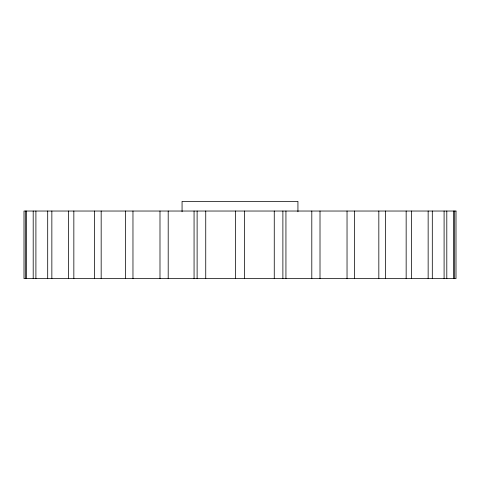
<?xml version="1.0" encoding="UTF-8"?>
<svg xmlns="http://www.w3.org/2000/svg" width="480" height="480" viewBox="0 0 480 480"><rect width="100%" height="100%" fill="white"/><g stroke="black" fill="none" stroke-linecap="round" stroke-linejoin="round"><path stroke-width="0.72" d="M454.656 211.032L454.656 278.622M453.48 211.032L453.48 278.622M446.802 211.032L446.802 278.622M444.096 211.032L444.096 278.622M432.306 211.032L432.306 278.622M428.148 211.032L428.148 278.622M411.624 211.032L411.624 278.622M406.158 211.032L406.158 278.622M385.428 211.032L385.428 278.622M378.828 211.032L378.828 278.622M354.558 211.032L354.558 278.622M347.034 211.032L347.034 278.622M320.01 211.032L320.01 278.622M311.802 211.032L311.802 278.622M297.936 211.776L297.936 201.378L182.064 201.378L182.064 211.776M285.936 211.032L285.936 278.622M282.882 211.032L282.882 278.622M274.26 211.032L274.26 278.622M244.38 211.032L244.38 278.622M235.62 211.032L235.62 278.622M205.74 211.032L205.74 278.622M197.118 211.032L197.118 278.622M194.064 211.032L194.064 278.622M168.198 211.032L168.198 278.622M159.99 211.032L159.99 278.622M132.966 211.032L132.966 278.622M125.442 211.032L125.442 278.622M101.172 211.032L101.172 278.622M94.572 211.032L94.572 278.622M73.842 211.032L73.842 278.622M68.376 211.032L68.376 278.622M51.852 211.032L51.852 278.622M47.694 211.032L47.694 278.622M35.904 211.032L35.904 278.622M33.198 211.032L33.198 278.622M26.52 211.032L26.52 278.622M25.344 211.032L25.344 278.622M456 211.032L24 211.032L24 278.622L456 278.622L456 211.032"/></g></svg>
